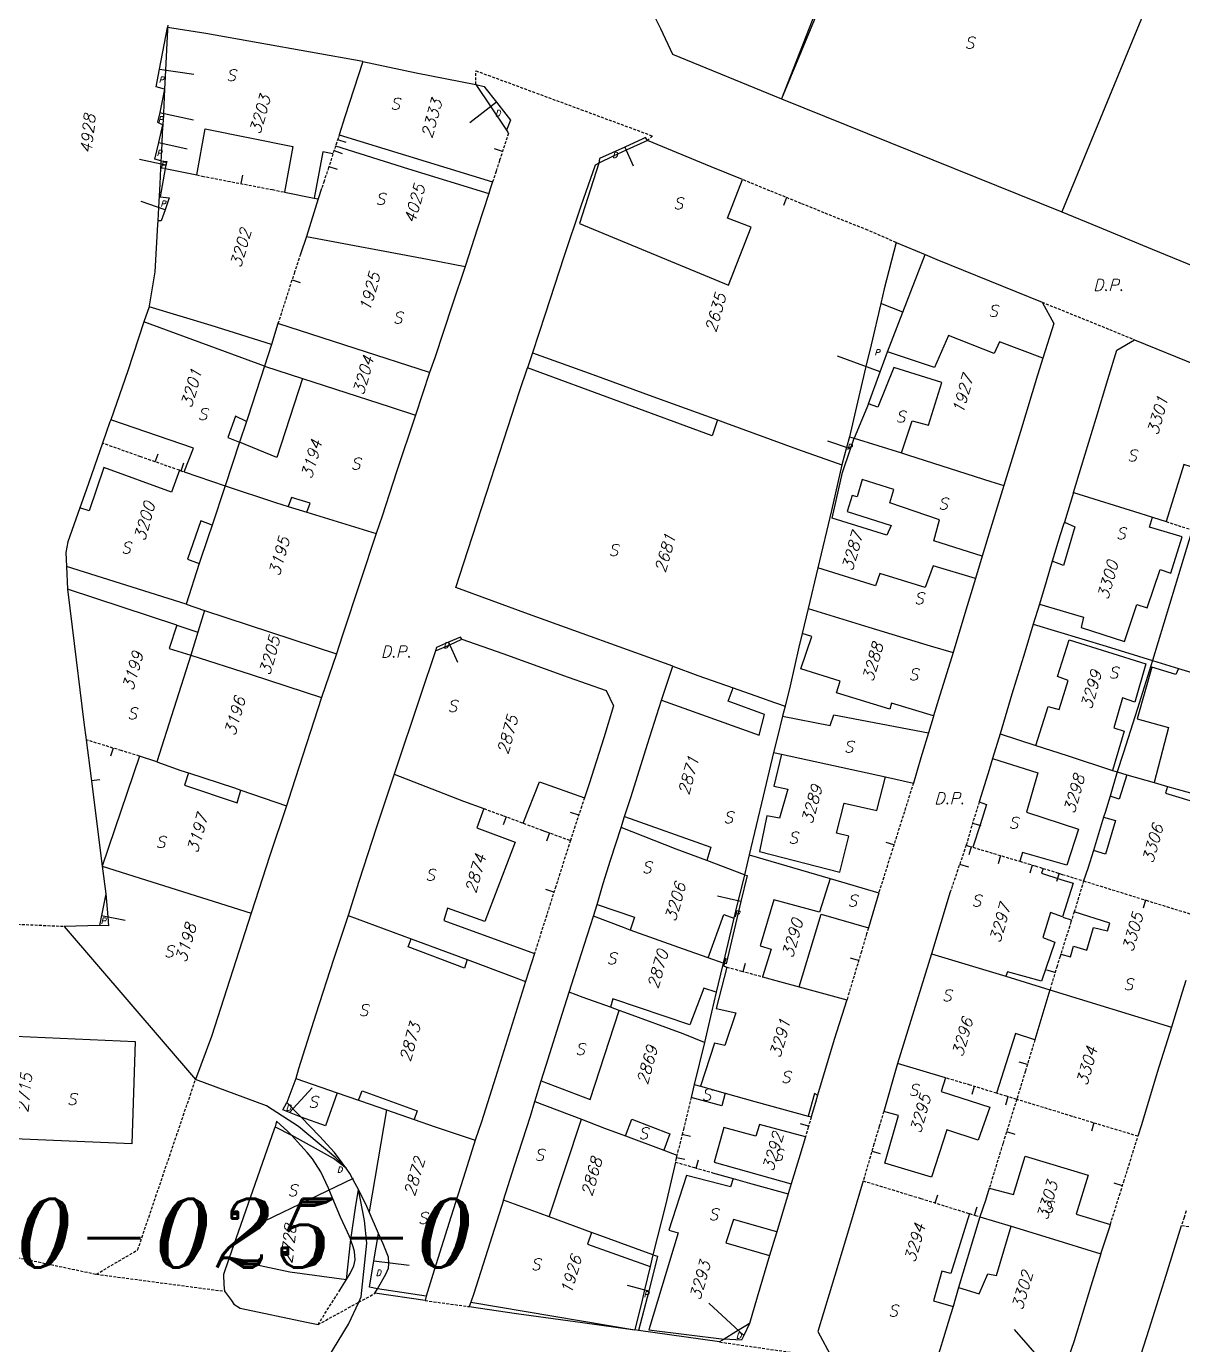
# Model space of a CAD drawing. Extents: x -334462 to -332769, y -29481 to -26664.
# Drawn here: x -333851.5 to -333750.6, y -28279.3 to -28164.2 of the extents above; entities that cross this region are included whole.
import ezdxf
from ezdxf.enums import TextEntityAlignment as Align

# ---------------------------------------------------------------- set-up
doc = ezdxf.new("R2010")
doc.units = 0
doc.header["$MEASUREMENT"] = 0
doc.linetypes.add('HIDDEN', pattern=[0.375, 0.25, -0.125])
for name, color, linetype in [('17', 7, 'CONTINUOUS'), ('18', 7, 'CONTINUOUS'), ('DP$DIVIDING$LINE', 7, 'CONTINUOUS'), ('ENC$$ST$$A$$TEXT', 7, 'CONTINUOUS'), ('ENCRO$$AREA$TEXT', 7, 'CONTINUOUS'), ('ENCROACHED$WALL', 7, 'CONTINUOUS'), ('MAP$SHEET$BOUND$', 7, 'CONTINUOUS'), ('PARCEL$BOUNDARY', 7, 'CONTINUOUS'), ('PARCEL$NUMBER', 7, 'CONTINUOUS'), ('SECTION$$A$', 7, 'CONTINUOUS'), ('STRUC$$FOOTPRINT', 7, 'CONTINUOUS')]:
    doc.layers.add(name, color=color, linetype=linetype)
doc.styles.add('ITALICT', font='ITALICT', dxfattribs={"height": 0.2})

msp = doc.modelspace()

# ---------------------------------------------------------------- linework, layer by layer
at = {"layer": '17', "color": 1, "linetype": 'Continuous'}
for p, q in [((-333809.63, -28233.19), (-333809.89, -28233.89)), ((-333805.84, -28234.6), (-333806.1, -28235.3))]:
    msp.add_line(p, q, dxfattribs=at)
at = {"layer": '18', "color": 1, "linetype": 'Continuous'}
for p, q in [((-333824.33, -28174.06), (-333823.62, -28174.29)), ((-333824.64, -28175.02), (-333823.93, -28175.26)), ((-333809.93, -28175.11), (-333810.65, -28174.88)), ((-333825.09, -28176.4), (-333824.38, -28176.63)), ((-333832.76, -28177.9), (-333832.62, -28177.17)), ((-333785.13, -28179.12), (-333785.41, -28179.82)), ((-333828.31, -28186.3), (-333827.6, -28186.53)), ((-333840.26, -28202.19), (-333840.01, -28201.49)), ((-333838, -28202.98), (-333837.76, -28202.27)), ((-333843.94, -28227.19), (-333844.16, -28227.9)), ((-333845.84, -28230.03), (-333845.09, -28229.93)), ((-333803.28, -28233.03), (-333803.99, -28232.8)), ((-333768.9, -28233.75), (-333768.18, -28233.96)), ((-333775.76, -28235.63), (-333776.45, -28235.43)), ((-333769.02, -28235.8), (-333769.23, -28236.52)), ((-333766.44, -28236.57), (-333766.66, -28237.29)), ((-333770.02, -28237.32), (-333769.26, -28237.56)), ((-333763.68, -28237.4), (-333763.9, -28238.11)), ((-333761.33, -28238.12), (-333761.55, -28238.84)), ((-333805.45, -28239.76), (-333806.16, -28239.53)), ((-333753.79, -28240.46), (-333754.01, -28241.17)), ((-333760.25, -28242.22), (-333760.97, -28241.99)), ((-333790.61, -28246.23), (-333790.41, -28245.51)), ((-333788.92, -28246.69), (-333788.72, -28245.97)), ((-333778.84, -28245.73), (-333779.56, -28245.52)), ((-333761.69, -28246.79), (-333762.41, -28246.57)), ((-333764.11, -28254.82), (-333764.83, -28254.6)), ((-333768.74, -28256.72), (-333768.96, -28257.44)), ((-333765.8, -28257.63), (-333766.02, -28258.35)), ((-333794.24, -28260.9), (-333793.51, -28261.08)), ((-333783.21, -28260.19), (-333783.93, -28259.98)), ((-333765.92, -28260.66), (-333765.2, -28260.89)), ((-333758.3, -28259.92), (-333758.52, -28260.64)), ((-333794.75, -28262.92), (-333794.02, -28263.08)), ((-333793.03, -28263.85), (-333792.83, -28263.13)), ((-333777.68, -28262.37), (-333776.96, -28262.58)), ((-333755.8, -28265.4), (-333756.52, -28265.17)), ((-333772.15, -28266.9), (-333771.93, -28266.18)), ((-333768.72, -28267.96), (-333768.5, -28267.25))]:
    msp.add_line(p, q, dxfattribs=at)
at = {"layer": 'DP$DIVIDING$LINE', "color": 30, "linetype": 'HIDDEN'}
for p, q in [((-333762.83, -28188.25), (-333754.74, -28191.53)), ((-333845.4, -28273.12), (-333834.2, -28274.61)), ((-333822.49, -28275.57), (-333821.07, -28274.79)), ((-333826.04, -28277.51), (-333822.49, -28275.57)), ((-333816.7, -28275.42), (-333812.84, -28275.95)), ((-333790.98, -28279.04), (-333781.15, -28280.46))]:
    msp.add_line(p, q, dxfattribs=at)
msp.add_lwpolyline([(-333812.28, -28169.25), (-333812.26, -28168.05), (-333796.84, -28173.74), (-333797.28, -28174.13)], dxfattribs=at)
at = {"layer": 'ENC$$ST$$A$$TEXT', "color": 1, "linetype": 'Continuous'}
for p, q in [((-333839.88, -28167.92), (-333836.89, -28168.34)), ((-333810.47, -28170.8), (-333812.78, -28172.61)), ((-333839.88, -28171.69), (-333836.93, -28172.32)), ((-333839.95, -28174.3), (-333837.47, -28174.88)), ((-333799.27, -28174.72), (-333798.52, -28176.36)), ((-333814.64, -28217.95), (-333813.88, -28219.69)), ((-333844.95, -28241.81), (-333842.89, -28242.21)), ((-333828.55, -28259.01), (-333826.57, -28256.85)), ((-333822.97, -28264.76), (-333830.71, -28268.48)), ((-333821.16, -28271.95), (-333818.1, -28272.33)), ((-333797.17, -28274.59), (-333799.01, -28274.12)), ((-333788.87, -28278.47), (-333791.92, -28275.64)), ((-333761.19, -28282.58), (-333765.24, -28277.95))]:
    msp.add_line(p, q, dxfattribs=at)
at = {"layer": 'ENCRO$$AREA$TEXT', "color": 5, "linetype": 'Continuous'}
for p, q in [((-333839.32, -28176.29), (-333841.63, -28175.81)), ((-333839.4, -28180.2), (-333841.5, -28179.46)), ((-333776.97, -28194.34), (-333780.7, -28192.97)), ((-333779.54, -28201.06), (-333781.54, -28200.38)), ((-333789.12, -28240.59), (-333791.16, -28240.11))]:
    msp.add_line(p, q, dxfattribs=at)
at = {"layer": 'ENCROACHED$WALL', "color": 5, "linetype": 'Continuous'}
msp.add_line((-333774.98, -28189.12), (-333776.9, -28188.36), dxfattribs=at)
for points in [[(-333777.99, -28197.14), (-333776.97, -28194.34), (-333776.33, -28192.6)], [(-333788.82, -28238.25), (-333788.58, -28238.31), (-333789.12, -28240.59), (-333790.4, -28246.02), (-333790.68, -28245.97)]]:
    msp.add_lwpolyline(points, dxfattribs=at)
at = {"layer": 'MAP$SHEET$BOUND$', "color": 6, "linetype": 'Continuous'}
for points in [[(-333823.6, -28263.85), (-333824.49, -28262.95), (-333827.76, -28260.22), (-333830.55, -28258.41), (-333836.74, -28256.13)], [(-333822.49, -28275.57), (-333822.27, -28275.09), (-333821.79, -28270.42), (-333821.98, -28268.42), (-333822.52, -28265.72)], [(-333828.8, -28282.06), (-333827.83, -28280.11), (-333825.59, -28281.11), (-333823.38, -28277.48), (-333822.49, -28275.57)]]:
    msp.add_lwpolyline(points, dxfattribs=at)
at = {"layer": 'PARCEL$BOUNDARY', "color": 7, "linetype": 'Continuous'}
for p, q in [((-333778.58, -28152.59), (-333785.58, -28170.49)), ((-333753.13, -28161.01), (-333761.1, -28180.38)), ((-333785.58, -28170.49), (-333761.1, -28180.38)), ((-333839.38, -28176.58), (-333839.79, -28176.54)), ((-333839.38, -28176.58), (-333836.64, -28177.15)), ((-333828.98, -28178.64), (-333826.39, -28179.16)), ((-333826.04, -28179.23), (-333827.04, -28182.52)), ((-333826.39, -28179.16), (-333826.04, -28179.23)), ((-333825.74, -28178.34), (-333826.04, -28179.23)), ((-333827.04, -28182.52), (-333827.57, -28184.06)), ((-333775.56, -28183.05), (-333773.03, -28184.1)), ((-333829.54, -28190.11), (-333830.11, -28191.94)), ((-333830.11, -28191.94), (-333830.72, -28193.85)), ((-333807.33, -28192.68), (-333807.76, -28193.98)), ((-333830.72, -28193.85), (-333827.41, -28194.92)), ((-333816.3, -28194.4), (-333817.53, -28198.11)), ((-333832.29, -28198.67), (-333832.89, -28200.48)), ((-333779.65, -28200), (-333779.23, -28200.14)), ((-333832.89, -28200.48), (-333834.16, -28204.29)), ((-333779.23, -28200.14), (-333775.11, -28201.41)), ((-333837.72, -28203.08), (-333834.16, -28204.29)), ((-333834.16, -28204.29), (-333835.3, -28207.71)), ((-333760.08, -28204.87), (-333760.88, -28207.46)), ((-333828.65, -28206.09), (-333827.02, -28206.6)), ((-333827.02, -28206.6), (-333820.98, -28208.46)), ((-333753.18, -28207.03), (-333751.99, -28207.41)), ((-333749.72, -28208.14), (-333753.19, -28219.53)), ((-333836.41, -28211.07), (-333837.57, -28214.62)), ((-333782.41, -28211.46), (-333783.26, -28215)), ((-333768.05, -28210.42), (-333768.64, -28212.38)), ((-333838.37, -28216.46), (-333847.91, -28213.3)), ((-333837.57, -28214.62), (-333835.95, -28215.17)), ((-333763.06, -28214.61), (-333763.6, -28216.37)), ((-333835.95, -28215.17), (-333836.53, -28217.08)), ((-333835.95, -28215.17), (-333824.44, -28218.95)), ((-333783.26, -28215), (-333783.77, -28217.18)), ((-333838.37, -28216.46), (-333836.53, -28217.08)), ((-333836.53, -28217.08), (-333837.15, -28219.07)), ((-333837.15, -28219.07), (-333840.13, -28228.38)), ((-333824.44, -28218.95), (-333825.74, -28222.76)), ((-333753.19, -28219.53), (-333750.91, -28220.23)), ((-333785.27, -28223.53), (-333785.49, -28224.4)), ((-333766.49, -28225.94), (-333767.14, -28228.09)), ((-333766.49, -28225.94), (-333763.38, -28226.95)), ((-333786.27, -28227.57), (-333785.58, -28227.71)), ((-333840.13, -28228.38), (-333841.64, -28227.89)), ((-333785.58, -28227.71), (-333776.49, -28229.71)), ((-333776.49, -28229.71), (-333774.06, -28230.24)), ((-333756.26, -28229.27), (-333756.89, -28231.39)), ((-333756.66, -28229.14), (-333756.26, -28229.27)), ((-333756.26, -28229.27), (-333755.42, -28229.51)), ((-333755.42, -28229.51), (-333753.05, -28230.19)), ((-333832.79, -28230.87), (-333828.81, -28232.24)), ((-333753.05, -28230.19), (-333751.87, -28230.53)), ((-333799.59, -28234.11), (-333799.28, -28233.16)), ((-333757.45, -28233.22), (-333758.34, -28236.12)), ((-333788.4, -28236.5), (-333788.82, -28238.25)), ((-333788.4, -28236.5), (-333781.32, -28238.58)), ((-333844.88, -28237.49), (-333831.88, -28241.61)), ((-333788.82, -28238.25), (-333792.1, -28237.01)), ((-333781.32, -28238.58), (-333777.08, -28239.82)), ((-333777.08, -28239.82), (-333777.98, -28242.89)), ((-333770.84, -28239.73), (-333772.47, -28245.16)), ((-333801.98, -28241.87), (-333801.68, -28240.83)), ((-333823.4, -28241.79), (-333817.91, -28243.84)), ((-333789.74, -28242.05), (-333790.68, -28245.97)), ((-333807.15, -28245.12), (-333807.92, -28247.57)), ((-333790.68, -28245.97), (-333791.98, -28245.51)), ((-333790.68, -28245.97), (-333790.74, -28246.19)), ((-333772.47, -28245.16), (-333775.44, -28254.72)), ((-333772.47, -28245.16), (-333765.99, -28247.11)), ((-333790.74, -28246.19), (-333791.28, -28248.51)), ((-333765.99, -28247.11), (-333762.14, -28248.29)), ((-333784.02, -28248.04), (-333779.87, -28249.18)), ((-333762.14, -28248.29), (-333751.52, -28251.55)), ((-333799.76, -28250.1), (-333800.52, -28249.82)), ((-333792.29, -28252.88), (-333793.2, -28256.55)), ((-333775.44, -28254.72), (-333776.65, -28258.91)), ((-333771.26, -28255.98), (-333775.44, -28254.72)), ((-333827.99, -28256.03), (-333828.77, -28258.13)), ((-333827.99, -28256.03), (-333824.36, -28257.29)), ((-333807.1, -28258.03), (-333806.55, -28256.23)), ((-333824.36, -28257.29), (-333822.5, -28257.93)), ((-333793.2, -28256.55), (-333793.47, -28257.68)), ((-333793.2, -28256.55), (-333792.65, -28256.71)), ((-333792.65, -28256.71), (-333790.49, -28257.31)), ((-333807.1, -28258.03), (-333803.04, -28259.59)), ((-333820.06, -28258.78), (-333817.66, -28259.62)), ((-333783.26, -28259.31), (-333782.98, -28259.39)), ((-333799.2, -28261.05), (-333795.84, -28262.3)), ((-333795.84, -28262.3), (-333794.71, -28262.73)), ((-333791.6, -28264.26), (-333789.8, -28264.77)), ((-333784.72, -28265.23), (-333784.99, -28266.1)), ((-333784.99, -28266.1), (-333785.99, -28269.42)), ((-333820.75, -28269.57), (-333821.59, -28267.67)), ((-333802.18, -28269.47), (-333805.85, -28268.12)), ((-333768.26, -28268.11), (-333765.53, -28268.94)), ((-333796.8, -28271.44), (-333797.04, -28272.46)), ((-333824.14, -28274.51), (-333823.55, -28273.57)), ((-333821.07, -28274.79), (-333820.84, -28274.4)), ((-333816.7, -28275.42), (-333821.07, -28274.79)), ((-333770.11, -28274.28), (-333770.6, -28275.93)), ((-333816.59, -28275.05), (-333816.7, -28275.42)), ((-333812.7, -28275.56), (-333812.84, -28275.95)), ((-333798.05, -28278.03), (-333798.38, -28277.98)), ((-333790.57, -28278.78), (-333790.98, -28279.04))]:
    msp.add_line(p, q, dxfattribs=at)
at = {"layer": 'PARCEL$BOUNDARY', "color": 2, "linetype": 'HIDDEN'}
for p, q in [((-333774.06, -28230.24), (-333777.08, -28239.82)), ((-333863.52, -28242.05), (-333848.21, -28242.75)), ((-333826.04, -28277.51), (-333824.14, -28274.51))]:
    msp.add_line(p, q, dxfattribs=at)
at = {"layer": 'PARCEL$BOUNDARY', "color": 7, "linetype": 'Continuous'}
for points in [[(-333792.58, -28147.87), (-333797.25, -28162.14), (-333796.15, -28164.35), (-333795.1, -28166.61), (-333785.58, -28170.49)], [(-333839.18, -28164.26), (-333839.19, -28164.44), (-333839.37, -28168), (-333839.45, -28169.67)], [(-333822.13, -28167.24), (-333835.84, -28164.79), (-333839.18, -28164.26)], [(-333822.13, -28167.24), (-333823.69, -28172.08), (-333824.19, -28173.64)], [(-333822.13, -28167.24), (-333817.49, -28168.22), (-333812.28, -28169.25)], [(-333839.45, -28169.67), (-333839.55, -28171.76), (-333839.55, -28171.79), (-333839.6, -28172.76)], [(-333812.28, -28169.25), (-333810.97, -28171.19), (-333809.58, -28173.25)], [(-333839.6, -28172.76), (-333839.64, -28173.47), (-333839.68, -28174.36), (-333839.74, -28175.57), (-333839.76, -28175.9)], [(-333824.51, -28174.61), (-333818.15, -28176.61), (-333811.13, -28178.77)], [(-333797.28, -28174.13), (-333799.15, -28174.99), (-333800.27, -28175.5), (-333801.52, -28176.12)], [(-333788.99, -28177.55), (-333791.73, -28176.44), (-333797.28, -28174.13)], [(-333801.52, -28176.12), (-333801.86, -28176.28), (-333803.09, -28179.88), (-333804.59, -28184.31), (-333806.21, -28189.3), (-333807.33, -28192.68)], [(-333810.8, -28177.75), (-333811, -28178.37), (-333811.13, -28178.77)], [(-333811.13, -28178.77), (-333812.11, -28181.78), (-333813.21, -28185.15)], [(-333761.1, -28180.38), (-333757.97, -28181.66), (-333753.21, -28183.63), (-333749.01, -28185.34), (-333745.85, -28186.65)], [(-333827.04, -28182.52), (-333816.48, -28184.51), (-333813.21, -28185.15)], [(-333775.56, -28183.05), (-333776.61, -28187.1), (-333776.9, -28188.36)], [(-333773.03, -28184.1), (-333772, -28184.53), (-333762.83, -28188.25)], [(-333813.21, -28185.15), (-333814.34, -28188.53), (-333815.86, -28193.12), (-333816.3, -28194.4)], [(-333776.9, -28188.36), (-333777.75, -28191.98), (-333778.2, -28193.88), (-333778.95, -28196.99), (-333779.65, -28200)], [(-333762.83, -28188.25), (-333761.8, -28190.12), (-333762.75, -28193.15)], [(-333830.11, -28191.94), (-333835.38, -28190.28), (-333840.8, -28188.65)], [(-333816.3, -28194.4), (-333822.8, -28192.29), (-333829.54, -28190.11)], [(-333760.08, -28204.87), (-333759.38, -28202.56), (-333758.09, -28198.39), (-333757.09, -28195.01), (-333756.3, -28192.45), (-333754.74, -28191.53)], [(-333754.74, -28191.53), (-333749.32, -28193.74), (-333745.81, -28195.15)], [(-333807.33, -28192.68), (-333802.06, -28194.58), (-333796.8, -28196.49), (-333791.17, -28198.53)], [(-333830.72, -28193.85), (-333832.17, -28198.31), (-333832.29, -28198.67)], [(-333795.07, -28220.03), (-333807.68, -28215.5), (-333814.02, -28213.17), (-333812.97, -28209.93), (-333811.33, -28204.94), (-333809.82, -28200.27), (-333808.44, -28196.06), (-333807.76, -28193.98)], [(-333762.75, -28193.15), (-333763.22, -28194.63), (-333764.71, -28199.54), (-333766.17, -28204.27)], [(-333827.41, -28194.92), (-333819.75, -28197.39), (-333817.53, -28198.11)], [(-333817.53, -28198.11), (-333819.19, -28203.06), (-333820.45, -28206.93), (-333820.98, -28208.46)], [(-333791.17, -28198.53), (-333790.46, -28198.78), (-333784.17, -28201.08), (-333780.3, -28202.46)], [(-333779.65, -28200), (-333779.9, -28200.94), (-333780.3, -28202.46)], [(-333775.11, -28201.41), (-333774.5, -28201.6), (-333767.31, -28203.91), (-333766.17, -28204.27)], [(-333780.3, -28202.46), (-333781.22, -28206.43), (-333782.41, -28211.46)], [(-333834.16, -28204.29), (-333829.77, -28205.74), (-333828.65, -28206.09)], [(-333766.17, -28204.27), (-333767.56, -28208.81), (-333768.05, -28210.42)], [(-333760.08, -28204.87), (-333754.28, -28206.68), (-333753.18, -28207.03)], [(-333835.3, -28207.71), (-333835.67, -28208.83), (-333836.41, -28211.07)], [(-333760.88, -28207.46), (-333760.95, -28207.67), (-333761.23, -28208.58), (-333761.93, -28210.87)], [(-333820.98, -28208.46), (-333822.34, -28212.59), (-333823.94, -28217.41), (-333824.44, -28218.95)], [(-333761.93, -28210.87), (-333762.47, -28212.67), (-333763.06, -28214.61)], [(-333768.64, -28212.38), (-333769.56, -28215.43), (-333770.6, -28218.84)], [(-333783.26, -28215), (-333777.95, -28216.64), (-333772.59, -28218.27), (-333770.6, -28218.84)], [(-333783.77, -28217.18), (-333784.05, -28218.37), (-333784.81, -28221.76), (-333785.27, -28223.53)], [(-333763.6, -28216.37), (-333764.34, -28218.8), (-333765.45, -28222.48), (-333766.49, -28225.94)], [(-333763.6, -28216.37), (-333757.23, -28218.29), (-333753.19, -28219.53)], [(-333815.79, -28218.7), (-333814.55, -28218.16), (-333813.48, -28217.69)], [(-333813.48, -28217.69), (-333809.9, -28218.93), (-333804.19, -28220.99), (-333800.88, -28222.16), (-333800.24, -28223.51), (-333801.08, -28226.3), (-333802.38, -28230.31), (-333802.78, -28231.53)], [(-333837.15, -28219.07), (-333831.88, -28220.76), (-333825.74, -28222.76)], [(-333815.79, -28218.7), (-333817.11, -28222.59), (-333819.4, -28229.46)], [(-333770.6, -28218.84), (-333771.86, -28222.95), (-333772.29, -28224.38)], [(-333753.19, -28219.53), (-333754.5, -28223.73), (-333755.74, -28227.65), (-333756.26, -28229.27)], [(-333796.04, -28222.99), (-333795.9, -28222.56), (-333795.07, -28220.03)], [(-333795.07, -28220.03), (-333792.87, -28220.85), (-333789.79, -28221.93)], [(-333750.91, -28220.23), (-333748.3, -28221.03), (-333742.55, -28222.82)], [(-333825.74, -28222.76), (-333828.36, -28230.87), (-333828.81, -28232.24)], [(-333799.28, -28233.16), (-333798.7, -28231.41), (-333797.28, -28226.84), (-333796.04, -28222.99)], [(-333789.79, -28221.93), (-333786.91, -28222.94), (-333786.76, -28222.99), (-333785.27, -28223.53)], [(-333785.49, -28224.4), (-333785.92, -28226.19), (-333786.27, -28227.57)], [(-333772.29, -28224.38), (-333772.34, -28224.52), (-333772.74, -28225.86)], [(-333772.74, -28225.86), (-333773.4, -28228.03), (-333774.06, -28230.24)], [(-333786.27, -28227.57), (-333787.18, -28231.39), (-333788.4, -28236.5)], [(-333763.38, -28226.95), (-333760.63, -28227.84), (-333756.66, -28229.14)], [(-333840.13, -28228.38), (-333838.01, -28229.13), (-333837.36, -28229.34)], [(-333767.14, -28228.09), (-333767.44, -28229.08), (-333768.29, -28231.79), (-333768.31, -28231.87)], [(-333837.36, -28229.34), (-333833.35, -28230.67), (-333832.79, -28230.87)], [(-333819.4, -28229.46), (-333820.93, -28234.08), (-333822.47, -28238.83), (-333823.4, -28241.79)], [(-333819.4, -28229.46), (-333813.33, -28231.81), (-333811.56, -28232.47)], [(-333751.87, -28230.53), (-333750.18, -28231.02), (-333745.55, -28232.33)], [(-333828.81, -28232.24), (-333830.24, -28236.56), (-333831.88, -28241.61)], [(-333756.89, -28231.39), (-333757.32, -28232.8), (-333757.45, -28233.22)], [(-333801.68, -28240.83), (-333801.14, -28239.02), (-333800.52, -28236.96), (-333799.59, -28234.11)], [(-333792.1, -28237.01), (-333794.77, -28236), (-333799.59, -28234.11)], [(-333758.34, -28236.12), (-333758.83, -28237.69), (-333759.2, -28238.78)], [(-333788.82, -28238.25), (-333789.59, -28241.42), (-333789.74, -28242.05)], [(-333844.58, -28239.91), (-333844.41, -28241.91), (-333844.34, -28242.72), (-333845.13, -28242.68)], [(-333831.88, -28241.61), (-333835.36, -28252.38), (-333836.74, -28256.13)], [(-333823.4, -28241.79), (-333824.68, -28245.64), (-333826.23, -28250.41), (-333827.76, -28255.18), (-333827.99, -28256.03)], [(-333804.13, -28248.51), (-333803.05, -28245.13), (-333801.98, -28241.87)], [(-333798.79, -28243.07), (-333799.38, -28242.85), (-333801.98, -28241.87)], [(-333791.98, -28245.51), (-333794.13, -28244.74), (-333798.79, -28243.07)], [(-333817.91, -28243.84), (-333816.26, -28244.46), (-333813.03, -28245.65)], [(-333813.03, -28245.65), (-333809.15, -28247.09), (-333807.92, -28247.57)], [(-333787.24, -28247.15), (-333785.76, -28247.56), (-333784.02, -28248.04)], [(-333807.92, -28247.57), (-333809.1, -28251.3), (-333810.56, -28255.95), (-333811.78, -28259.83), (-333812.33, -28261.41)], [(-333762.14, -28248.29), (-333763.01, -28251.19), (-333763.45, -28252.65)], [(-333750.28, -28247.49), (-333750.6, -28248.51), (-333751.52, -28251.55)], [(-333806.55, -28256.23), (-333806.13, -28254.87), (-333804.69, -28250.32), (-333804.13, -28248.51)], [(-333800.52, -28249.82), (-333802.89, -28248.95), (-333804.13, -28248.51)], [(-333791.28, -28248.51), (-333791.68, -28250.23), (-333792.29, -28252.88)], [(-333779.87, -28249.18), (-333780.97, -28252.64), (-333782.42, -28257.5)], [(-333792.29, -28252.88), (-333794.17, -28252.14), (-333799.27, -28250.27), (-333799.76, -28250.1)], [(-333751.52, -28251.55), (-333752.76, -28255.51), (-333754.13, -28260.09), (-333754.45, -28261.08)], [(-333790.49, -28257.31), (-333787.9, -28258.03), (-333783.26, -28259.31)], [(-333782.42, -28257.5), (-333782.6, -28258.13), (-333782.98, -28259.39)], [(-333827.53, -28259.4), (-333828.1, -28258.82), (-333828.37, -28258.54), (-333828.77, -28258.13)], [(-333822.5, -28257.93), (-333822.35, -28257.98), (-333820.06, -28258.78)], [(-333809.84, -28266.67), (-333808.88, -28263.63), (-333807.5, -28259.32), (-333807.1, -28258.03)], [(-333828.37, -28260.99), (-333828.69, -28260.65), (-333829.67, -28259.76), (-333829.8, -28260.25)], [(-333823.6, -28263.85), (-333823.93, -28263.4), (-333824.6, -28262.5), (-333825.92, -28261.06), (-333827.53, -28259.4)], [(-333817.66, -28259.62), (-333815.81, -28260.26), (-333812.33, -28261.41)], [(-333803.04, -28259.59), (-333801.04, -28260.36), (-333799.2, -28261.05)], [(-333829.8, -28260.25), (-333829.86, -28260.45), (-333833.82, -28271.78)], [(-333823.19, -28270.1), (-333823.46, -28269.46), (-333824.08, -28268.13), (-333824.89, -28266.19), (-333825.13, -28265.61), (-333825.8, -28264.19), (-333826.53, -28263.04), (-333827, -28262.49), (-333827.25, -28262.2), (-333827.85, -28261.56), (-333828.37, -28260.99)], [(-333812.33, -28261.41), (-333813.18, -28264.13), (-333814.44, -28268.13), (-333815.91, -28272.77), (-333816.59, -28275.05)], [(-333783.48, -28261.12), (-333784.05, -28263.06), (-333784.72, -28265.23)], [(-333794.84, -28263.34), (-333795.68, -28266.97), (-333796.8, -28271.44)], [(-333789.8, -28264.77), (-333788.17, -28265.23), (-333784.99, -28266.1)], [(-333778.44, -28264.97), (-333779.65, -28268.99), (-333780.92, -28273.23), (-333782.41, -28278.12), (-333781.15, -28280.46)], [(-333767.43, -28265.61), (-333767.76, -28266.68), (-333768.26, -28268.11)], [(-333821.59, -28267.67), (-333821.79, -28267.22), (-333822.52, -28265.72)], [(-333809.84, -28266.67), (-333811.04, -28270.42), (-333812.43, -28274.82), (-333812.7, -28275.56)], [(-333805.85, -28268.12), (-333806.64, -28267.83), (-333809.84, -28266.67)], [(-333768.26, -28268.11), (-333769.35, -28271.79), (-333770.11, -28274.28)], [(-333765.53, -28268.94), (-333762.19, -28269.96), (-333757.68, -28271.33)], [(-333757.68, -28271.33), (-333756.98, -28269.16), (-333756.86, -28268.77)], [(-333753.32, -28284.47), (-333754.84, -28282.2), (-333753.48, -28277.91), (-333752, -28273.2), (-333750.64, -28268.86)], [(-333823.55, -28273.57), (-333823.24, -28273.07), (-333822.91, -28272.38), (-333822.79, -28271.88), (-333822.86, -28271.15), (-333822.99, -28270.73), (-333823.14, -28270.23), (-333823.19, -28270.1)], [(-333820.84, -28274.4), (-333820.13, -28273.13), (-333819.89, -28272.59), (-333819.85, -28272.21), (-333819.86, -28272.17), (-333819.89, -28271.64), (-333820.35, -28270.46), (-333820.75, -28269.57)], [(-333796.8, -28271.44), (-333801.34, -28269.78), (-333802.18, -28269.47)], [(-333785.99, -28269.42), (-333786.15, -28269.97), (-333786.61, -28271.49)], [(-333757.68, -28271.33), (-333758.57, -28274.18), (-333760.01, -28278.95), (-333760.83, -28281.31)], [(-333833.82, -28271.78), (-333834.31, -28273.15), (-333834.27, -28274.04), (-333834.2, -28274.61)], [(-333797.04, -28272.46), (-333797.53, -28274.5), (-333797.73, -28275.38), (-333798.38, -28277.98)], [(-333786.61, -28271.49), (-333787.71, -28275.13), (-333788.37, -28277.42)], [(-333834.2, -28274.61), (-333833.61, -28275.43), (-333833.39, -28275.74), (-333832.83, -28276.1), (-333827.06, -28277.3), (-333826.04, -28277.51)], [(-333812.84, -28275.95), (-333808.72, -28276.54), (-333802.96, -28277.34), (-333798.38, -28277.98)], [(-333770.6, -28275.93), (-333770.83, -28276.66), (-333772.36, -28281.73)], [(-333790.98, -28279.04), (-333793.89, -28278.63), (-333798.05, -28278.03)], [(-333788.37, -28277.42), (-333788.69, -28277.62), (-333789.55, -28278.15), (-333790.57, -28278.78)]]:
    msp.add_lwpolyline(points, dxfattribs=at)
at = {"layer": 'PARCEL$BOUNDARY', "color": 2, "linetype": 'HIDDEN'}
for points in [[(-333809.58, -28173.25), (-333809.41, -28173.51), (-333810.19, -28175.87), (-333810.5, -28176.83), (-333810.8, -28177.75)], [(-333824.51, -28174.61), (-333824.63, -28174.99), (-333824.74, -28175.31)], [(-333824.19, -28173.64), (-333824.29, -28173.94), (-333824.51, -28174.61)], [(-333824.74, -28175.31), (-333825.12, -28176.49), (-333825.52, -28177.68), (-333825.74, -28178.34)], [(-333836.64, -28177.15), (-333836.15, -28177.25), (-333833.56, -28177.75), (-333830.03, -28178.43), (-333828.98, -28178.64)], [(-333775.56, -28183.05), (-333778.04, -28181.97), (-333781.84, -28180.46), (-333783.85, -28179.64), (-333786.59, -28178.53), (-333788.99, -28177.55)], [(-333827.57, -28184.06), (-333827.57, -28184.07), (-333828.09, -28185.62), (-333828.33, -28186.34), (-333829.54, -28190.11)], [(-333838.15, -28202.93), (-333838.86, -28202.69), (-333841.53, -28201.75), (-333844.86, -28200.57)], [(-333838.15, -28202.93), (-333838.08, -28202.95), (-333837.72, -28203.08)], [(-333751.99, -28207.41), (-333750.94, -28207.75), (-333749.72, -28208.14)], [(-333841.64, -28227.89), (-333843.23, -28227.4), (-333846.29, -28226.47)], [(-333802.78, -28231.53), (-333803.24, -28232.92), (-333804.01, -28235.26)], [(-333768.31, -28231.87), (-333768.86, -28233.62), (-333768.86, -28233.62), (-333769.45, -28235.67)], [(-333811.56, -28232.47), (-333809.86, -28233.1), (-333808.12, -28233.75)], [(-333808.12, -28233.75), (-333806.49, -28234.36), (-333806.27, -28234.44), (-333806.09, -28234.5), (-333804.01, -28235.26)], [(-333804.01, -28235.26), (-333805.29, -28239.28), (-333805.4, -28239.61), (-333806.99, -28244.63), (-333807.15, -28245.12)], [(-333769.45, -28235.67), (-333770.8, -28239.61), (-333770.84, -28239.73)], [(-333769.45, -28235.67), (-333769.21, -28235.74), (-333768.86, -28235.85)], [(-333768.86, -28235.85), (-333767.05, -28236.39), (-333764.78, -28237.07)], [(-333764.78, -28237.07), (-333764.02, -28237.29), (-333763.42, -28237.47), (-333762.73, -28237.69)], [(-333762.73, -28237.69), (-333761.06, -28238.21), (-333759.2, -28238.78)], [(-333759.2, -28238.78), (-333759.96, -28241.31), (-333760.02, -28241.48)], [(-333759.2, -28238.78), (-333753.88, -28240.43), (-333753.74, -28240.47), (-333748.59, -28242.06)], [(-333760.02, -28241.48), (-333760.3, -28242.36), (-333761.19, -28245.18)], [(-333777.98, -28242.89), (-333778.14, -28243.39), (-333778.6, -28244.94), (-333779.87, -28249.18)], [(-333761.19, -28245.18), (-333761.25, -28245.37), (-333761.52, -28246.23), (-333761.95, -28247.66), (-333762.14, -28248.29)], [(-333790.74, -28246.19), (-333790.58, -28246.24), (-333790.36, -28246.3)], [(-333790.36, -28246.3), (-333789.07, -28246.65), (-333787.24, -28247.15)], [(-333865.49, -28248.34), (-333866.61, -28268.63), (-333845.4, -28273.12)], [(-333763.45, -28252.65), (-333764.24, -28255.25), (-333764.28, -28255.38), (-333765.04, -28257.86)], [(-333845.4, -28273.12), (-333841.79, -28271), (-333836.74, -28256.13)], [(-333766.81, -28257.32), (-333769.1, -28256.61), (-333771.26, -28255.98)], [(-333765.04, -28257.86), (-333765.92, -28257.59), (-333766.81, -28257.32)], [(-333793.47, -28257.68), (-333794.11, -28260.35), (-333794.21, -28260.79), (-333794.71, -28262.73)], [(-333765.04, -28257.86), (-333766.24, -28261.7), (-333766.36, -28262.09), (-333767.43, -28265.61)], [(-333754.45, -28261.08), (-333758.37, -28259.9), (-333760.2, -28259.34), (-333765.04, -28257.86)], [(-333782.98, -28259.39), (-333783.24, -28260.28), (-333783.48, -28261.12)], [(-333776.65, -28258.91), (-333777.04, -28260.21), (-333777.5, -28261.75), (-333778.44, -28264.97)], [(-333756.86, -28268.77), (-333756.06, -28266.22), (-333755.69, -28265.05), (-333754.45, -28261.08)], [(-333794.71, -28262.73), (-333794.77, -28263), (-333794.84, -28263.34)], [(-333794.84, -28263.34), (-333793.17, -28263.81), (-333791.6, -28264.26)], [(-333778.44, -28264.97), (-333774.37, -28266.22), (-333773.41, -28266.51), (-333769.17, -28267.83)], [(-333769.17, -28267.83), (-333768.64, -28267.99), (-333768.26, -28268.11)], [(-333750.25, -28267.6), (-333750.42, -28268.16), (-333750.64, -28268.86)], [(-333750.64, -28268.86), (-333746.55, -28269.49), (-333745.06, -28269.71)]]:
    msp.add_lwpolyline(points, dxfattribs=at)
at = {"layer": 'SECTION$$A$', "color": 7, "linetype": 'Continuous'}
for p, q in [((-333839.17, -28164.08), (-333839.18, -28164.26)), ((-333840.8, -28188.65), (-333841.24, -28189.98)), ((-333848.01, -28211.32), (-333847.91, -28213.3)), ((-333844.88, -28237.49), (-333844.58, -28239.91)), ((-333845.13, -28242.68), (-333848.21, -28242.75)), ((-333848.21, -28242.75), (-333836.74, -28256.13))]:
    msp.add_line(p, q, dxfattribs=at)
for points in [[(-333839.79, -28176.54), (-333839.87, -28177.94), (-333839.98, -28180), (-333840.04, -28181.15)], [(-333839.76, -28175.9), (-333839.76, -28175.97), (-333839.77, -28176.19), (-333839.79, -28176.49), (-333839.79, -28176.54)], [(-333840.04, -28181.15), (-333840.06, -28181.47), (-333840.29, -28185.6), (-333840.78, -28188.58), (-333840.8, -28188.65)], [(-333841.24, -28189.98), (-333842.66, -28194.24), (-333844.15, -28198.53)], [(-333844.15, -28198.53), (-333844.21, -28198.7), (-333844.86, -28200.57)], [(-333844.86, -28200.57), (-333846.28, -28204.66), (-333846.84, -28206.22)], [(-333846.84, -28206.22), (-333847.9, -28209.19), (-333848.07, -28210.12), (-333848.01, -28211.32)], [(-333847.91, -28213.3), (-333847.51, -28216.63), (-333846.48, -28224.95), (-333846.29, -28226.47)], [(-333846.29, -28226.47), (-333845.86, -28229.84), (-333844.88, -28237.49)], [(-333822.52, -28265.72), (-333822.79, -28265.19), (-333823.26, -28264.32), (-333823.6, -28263.85)]]:
    msp.add_lwpolyline(points, dxfattribs=at)
at = {"layer": 'STRUC$$FOOTPRINT', "color": 1, "linetype": 'Continuous'}
for p, q in [((-333824.19, -28173.64), (-333810.8, -28177.75)), ((-333774.98, -28189.12), (-333773.03, -28184.1)), ((-333776.33, -28192.6), (-333774.98, -28189.12)), ((-333830.72, -28193.85), (-333841.24, -28189.98)), ((-333777.99, -28197.14), (-333779.23, -28200.14)), ((-333837.57, -28214.62), (-333848.01, -28211.32)), ((-333841.64, -28227.89), (-333844.88, -28237.49)), ((-333844.58, -28239.91), (-333845.13, -28242.68)), ((-333820.06, -28258.78), (-333821.59, -28267.67)), ((-333805.85, -28268.12), (-333803.04, -28259.59)), ((-333829.8, -28260.25), (-333828.37, -28260.99)), ((-333823.55, -28273.57), (-333823.19, -28270.1)), ((-333816.59, -28275.05), (-333820.84, -28274.4)), ((-333812.7, -28275.56), (-333798.38, -28277.98))]:
    msp.add_line(p, q, dxfattribs=at)
for points in [[(-333745.45, -28148.64), (-333750.61, -28147.55), (-333755.77, -28157.79), (-333758.95, -28159.01), (-333772.15, -28153.77), (-333772.3, -28150.35), (-333771.01, -28146.26), (-333771.01, -28141.25), (-333773.06, -28140.34), (-333785.58, -28170.49)], [(-333839.45, -28169.67), (-333840.18, -28169.46), (-333839.88, -28167.92), (-333839.18, -28164.26)], [(-333839.45, -28169.67), (-333839.87, -28171.69), (-333840.06, -28172.55), (-333839.6, -28172.76)], [(-333812.28, -28169.25), (-333811.55, -28169.41), (-333811.47, -28169.52), (-333810.47, -28170.8), (-333809.25, -28172.37), (-333809.58, -28173.25)], [(-333839.76, -28175.9), (-333840.28, -28175.77), (-333839.95, -28174.3), (-333839.6, -28172.76)], [(-333836.64, -28177.15), (-333835.9, -28173.13), (-333828.23, -28174.66), (-333828.98, -28178.64)], [(-333797.28, -28174.13), (-333797.44, -28173.88), (-333797.69, -28173.99), (-333799.27, -28174.72), (-333801.47, -28175.72), (-333801.52, -28176.12)], [(-333824.74, -28175.31), (-333825.63, -28175.13), (-333826.39, -28179.16)], [(-333839.38, -28176.58), (-333839.84, -28179.07), (-333839.03, -28179.14), (-333839.4, -28180.2), (-333839.74, -28181.15), (-333840.04, -28181.15)], [(-333839.76, -28175.9), (-333839.25, -28175.97), (-333839.32, -28176.29), (-333839.38, -28176.58)], [(-333801.52, -28176.12), (-333803.22, -28181.38), (-333790.21, -28186.77), (-333788.22, -28181.7), (-333790.29, -28180.93), (-333788.99, -28177.55)], [(-333762.75, -28193.15), (-333766.55, -28191.71), (-333767.02, -28192.74), (-333770.99, -28191.15), (-333772.22, -28193.96), (-333776.33, -28192.6)], [(-333791.17, -28198.53), (-333791.63, -28199.92), (-333807.76, -28193.98)], [(-333775.11, -28201.41), (-333774.17, -28198.62), (-333772.75, -28199), (-333771.59, -28195.27), (-333775.76, -28193.95), (-333777.16, -28197.42), (-333777.99, -28197.14)], [(-333827.41, -28194.92), (-333829.63, -28201.81), (-333832.89, -28200.48)], [(-333837.72, -28203.08), (-333836.91, -28201), (-333844.15, -28198.53)], [(-333832.29, -28198.67), (-333833.26, -28198.22), (-333833.93, -28200.07), (-333832.89, -28200.48)], [(-333768.05, -28210.42), (-333772.27, -28209.09), (-333771.77, -28207.26), (-333776.12, -28205.78), (-333775.76, -28204.6), (-333778.53, -28203.75), (-333778.98, -28205.26), (-333779.4, -28205.12), (-333779.85, -28206.53), (-333776.01, -28207.74), (-333776.39, -28208.61), (-333781.15, -28207.12), (-333780.24, -28203.13), (-333779.54, -28201.06), (-333779.23, -28200.14)], [(-333838.15, -28202.93), (-333838.85, -28204.85), (-333844.75, -28202.68), (-333846.03, -28206.46), (-333846.84, -28206.22)], [(-333748.24, -28203.13), (-333750.45, -28202.43), (-333751.99, -28207.41)], [(-333827.02, -28206.6), (-333826.72, -28205.81), (-333828.36, -28205.3), (-333828.65, -28206.09)], [(-333835.3, -28207.71), (-333836.27, -28207.35), (-333837.45, -28210.7), (-333836.41, -28211.07)], [(-333763.06, -28214.61), (-333759.2, -28215.76), (-333759.41, -28216.66), (-333755.63, -28217.89), (-333754.55, -28214.65), (-333753.66, -28214.95), (-333752.52, -28211.6), (-333751.59, -28211.92), (-333750.58, -28208.75), (-333753.43, -28207.89), (-333753.18, -28207.03)], [(-333760.88, -28207.46), (-333759.95, -28207.86), (-333760.94, -28211.25), (-333761.93, -28210.87)], [(-333768.64, -28212.38), (-333772.33, -28211.28), (-333773.02, -28213.18), (-333776.99, -28211.93), (-333777.36, -28213.01), (-333782.41, -28211.46)], [(-333838.37, -28216.46), (-333839.03, -28218.49), (-333837.15, -28219.07)], [(-333772.29, -28224.38), (-333775.98, -28223.26), (-333776.13, -28223.79), (-333780.77, -28222.37), (-333780.45, -28221.35), (-333783.88, -28220.26), (-333782.92, -28217.45), (-333783.77, -28217.18)], [(-333813.48, -28217.69), (-333813.6, -28217.51), (-333814.64, -28217.95), (-333815.69, -28218.39), (-333815.7, -28218.39), (-333815.79, -28218.7)], [(-333763.38, -28226.95), (-333762.29, -28223.57), (-333761.33, -28223.82), (-333760.55, -28221.28), (-333761.49, -28220.93), (-333760.45, -28217.74), (-333753.77, -28219.83), (-333754.72, -28223.18), (-333755.8, -28222.8), (-333756.56, -28225.42), (-333755.67, -28225.7), (-333756.66, -28229.14)], [(-333750.91, -28220.23), (-333751.13, -28220.77), (-333753.25, -28220.13), (-333754.52, -28224.64), (-333751.79, -28225.38), (-333753.05, -28230.19)], [(-333796.04, -28222.99), (-333787.54, -28226.07), (-333787.07, -28224.24), (-333790.23, -28223.09), (-333789.79, -28221.93)], [(-333785.49, -28224.4), (-333781.32, -28225.22), (-333781, -28224.28), (-333772.74, -28225.86)], [(-333785.58, -28227.71), (-333786.24, -28230.52), (-333785.03, -28230.76), (-333785.76, -28233.31), (-333786.85, -28233.09), (-333787.51, -28236.23), (-333780.47, -28238.03), (-333779.7, -28234.87), (-333780.77, -28234.62), (-333780.1, -28232.01), (-333777.24, -28232.65), (-333776.49, -28229.71)], [(-333767.14, -28228.09), (-333763.18, -28229.34), (-333764.17, -28232.78), (-333759.65, -28234.26), (-333760.65, -28237.42), (-333764.53, -28236.3), (-333764.78, -28237.07)], [(-333837.36, -28229.34), (-333837.7, -28230.41), (-333833.11, -28231.96), (-333832.79, -28230.87)], [(-333755.42, -28229.51), (-333756.09, -28231.66), (-333756.89, -28231.39)], [(-333808.12, -28233.75), (-333806.7, -28230.12), (-333802.78, -28231.53)], [(-333751.87, -28230.53), (-333752.05, -28231.12), (-333745.77, -28233.01)], [(-333768.31, -28231.87), (-333767.68, -28232.1), (-333768.21, -28233.81), (-333768.86, -28235.85)], [(-333811.56, -28232.47), (-333812.17, -28234.15), (-333808.83, -28235.41), (-333811.49, -28242.34), (-333814.73, -28241.17), (-333815.06, -28242.24), (-333807.15, -28245.12)], [(-333799.28, -28233.16), (-333791.76, -28235.85), (-333792.1, -28237.01)], [(-333757.45, -28233.22), (-333756.41, -28233.51), (-333757.3, -28236.46), (-333758.34, -28236.12)], [(-333762.73, -28237.69), (-333762.86, -28238.12), (-333761.19, -28238.65), (-333760.11, -28238.99), (-333761.04, -28241.91), (-333762.09, -28241.55), (-333762.76, -28243.72), (-333761.72, -28244.12), (-333762.86, -28247.55), (-333765.84, -28246.71), (-333765.99, -28247.11)], [(-333781.32, -28238.58), (-333782.25, -28241.51), (-333786.25, -28240.45), (-333787.45, -28244.46), (-333786.47, -28244.75), (-333787.24, -28247.15)], [(-333801.68, -28240.83), (-333798.41, -28241.95), (-333798.79, -28243.07)], [(-333791.98, -28245.51), (-333790.61, -28241.72), (-333789.74, -28242.05)], [(-333784.02, -28248.04), (-333782.12, -28241.7), (-333777.98, -28242.89)], [(-333761.19, -28245.18), (-333760.35, -28245.42), (-333760.08, -28244.47), (-333758.91, -28244.82), (-333758.32, -28242.84), (-333757.12, -28243.15), (-333756.9, -28242.46), (-333760.02, -28241.48)], [(-333813.03, -28245.65), (-333813.25, -28246.41), (-333818.16, -28244.54), (-333817.91, -28243.84)], [(-333790.36, -28246.3), (-333791.29, -28249.92), (-333789.57, -28250.31), (-333790.52, -28253.14), (-333791.43, -28252.95), (-333792.65, -28256.71)], [(-333791.28, -28248.51), (-333792.36, -28248.16), (-333793.58, -28251.36), (-333800.31, -28249.09), (-333800.52, -28249.82)], [(-333806.55, -28256.23), (-333802.28, -28257.86), (-333799.76, -28250.1)], [(-333859.2, -28254.85), (-333859.06, -28252.06), (-333842.02, -28252.79), (-333842.29, -28261.75), (-333859.42, -28261.02), (-333859.32, -28258.03), (-333861.34, -28257.98), (-333861.23, -28254.82)], [(-333763.45, -28252.65), (-333765.15, -28252.12), (-333766.81, -28257.32)], [(-333771.26, -28255.98), (-333771.63, -28257.17), (-333767.38, -28258.54), (-333768.4, -28261.42), (-333771.15, -28260.52), (-333772.49, -28264.64), (-333776.54, -28263.42), (-333775.36, -28259.27), (-333776.65, -28258.91)], [(-333824.36, -28257.29), (-333825.4, -28260.18), (-333827.53, -28259.4)], [(-333822.5, -28257.93), (-333822.18, -28257.12), (-333817.38, -28258.86), (-333817.66, -28259.62)], [(-333790.49, -28257.31), (-333790.8, -28258.42), (-333793.47, -28257.68)], [(-333782.42, -28257.5), (-333782.7, -28257.34), (-333783.26, -28259.31)], [(-333827.53, -28259.4), (-333828.55, -28259.01), (-333829.12, -28258.78), (-333828.77, -28258.13)], [(-333799.2, -28261.05), (-333798.63, -28259.59), (-333795.32, -28260.86), (-333795.84, -28262.3)], [(-333823.6, -28263.85), (-333824.7, -28263.01), (-333826.54, -28262), (-333828.37, -28260.99)], [(-333783.48, -28261.12), (-333787.5, -28260.04), (-333787.83, -28261.08), (-333790.6, -28260.31), (-333791.45, -28263.35), (-333784.72, -28265.23)], [(-333767.43, -28265.61), (-333765.32, -28266.15), (-333764.29, -28262.81), (-333758.79, -28264.48), (-333759.84, -28267.88), (-333756.86, -28268.77)], [(-333789.8, -28264.77), (-333790.02, -28265.48), (-333793.86, -28264.51), (-333795.42, -28269.29), (-333794.59, -28269.52), (-333797.17, -28277.97), (-333790.57, -28278.78)], [(-333823.19, -28270.1), (-333822.77, -28267.34), (-333822.52, -28265.72)], [(-333769.17, -28267.83), (-333770.78, -28273.05), (-333771.58, -28272.87), (-333772.3, -28275.44), (-333770.6, -28275.93)], [(-333785.99, -28269.42), (-333789.76, -28268.36), (-333790.43, -28270.37), (-333786.61, -28271.49)], [(-333770.11, -28274.28), (-333768.32, -28274.84), (-333767.57, -28273.08), (-333766.8, -28273.24), (-333765.53, -28268.94)], [(-333820.84, -28274.4), (-333821.54, -28274.25), (-333821.16, -28271.95), (-333820.75, -28269.57)], [(-333802.18, -28269.47), (-333802.51, -28270.49), (-333797.04, -28272.46)], [(-333833.82, -28271.78), (-333828.5, -28272.91), (-333823.55, -28273.57)], [(-333796.8, -28271.44), (-333796.39, -28271.55), (-333797.17, -28274.59), (-333798.05, -28278.03)], [(-333788.37, -28277.42), (-333788.87, -28278.47), (-333789.06, -28278.88), (-333790.57, -28278.78)]]:
    msp.add_lwpolyline(points, dxfattribs=at)

# ---------------------------------------------------------------- texts
at = {"layer": 'DP$DIVIDING$LINE', "color": 2, "linetype": 'Continuous', "style": 'ITALICT'}
for p in [(-333757.04, -28186.75), (-333819.24, -28218.77), (-333770.9, -28231.57)]:
    msp.add_text('D.P.', height=1, dxfattribs=at).set_placement(p, align=Align.MIDDLE)
at = {"layer": 'ENC$$ST$$A$$TEXT', "color": 1, "linetype": 'Continuous', "style": 'ITALICT'}
for s, p in [('P', (-333839.72, -28168.83)), ('P', (-333839.78, -28172.28)), ('D', (-333810.34, -28171.75)), ('P', (-333839.9, -28175.24)), ('D', (-333800.12, -28175.4)), ('D', (-333814.87, -28218.21)), ('P', (-333844.79, -28242.27)), ('D', (-333828.62, -28258.58)), ('D', (-333824.16, -28264)), ('D', (-333820.77, -28273)), ('P', (-333797.38, -28274.89)), ('D', (-333789.32, -28278.49))]:
    msp.add_text(s, height=0.5, dxfattribs=at).set_placement(p, align=Align.MIDDLE)
at = {"layer": 'ENCRO$$AREA$TEXT', "color": 5, "linetype": 'Continuous', "style": 'ITALICT'}
for p in [(-333839.57, -28176.29), (-333839.57, -28179.66), (-333777.22, -28192.63), (-333779.64, -28200.91), (-333789.46, -28241.66)]:
    msp.add_text('P', height=0.5, dxfattribs=at).set_placement(p, align=Align.MIDDLE)
at = {"layer": 'MAP$SHEET$BOUND$', "color": 6, "linetype": 'Continuous', "style": 'ITALICT'}
msp.add_text('232001-00-025-0', height=6, dxfattribs=at).set_placement((-333854.65, -28269.54), align=Align.MIDDLE)
at = {"layer": 'PARCEL$NUMBER', "color": 7, "linetype": 'Continuous', "style": 'ITALICT'}
for s, rotation, p in [('3203', 74.1686, (-333831.11, -28171.87)), ('2333', 74.1686, (-333816.12, -28172.23)), ('4928', 83.9793, (-333846.15, -28173.55)), ('4025', 74.1686, (-333817.62, -28179.67)), ('3202', 74.1686, (-333832.8, -28183.53)), ('1925', 74.1686, (-333821.54, -28187.36)), ('2635', 74.1686, (-333791.33, -28189.19)), ('3201', 74.1686, (-333837.11, -28195.77)), ('1927', 74.1686, (-333769.75, -28196.29)), ('3301', 74.1686, (-333752.74, -28198.15)), ('3194', 74.1686, (-333826.62, -28201.97)), ('3200', 74.1686, (-333841.2, -28207.39)), ('3195', 74.1686, (-333829.44, -28210.45)), ('2681', 74.1686, (-333795.74, -28210.17)), ('3287', 74.1686, (-333779.4, -28210.01)), ('3300', 74.1686, (-333757.09, -28212.52)), ('3288', 74.1686, (-333777.61, -28219.68)), ('3199', 74.1686, (-333842.22, -28220.45)), ('3299', 74.1686, (-333758.54, -28222.09)), ('3196', 74.1686, (-333833.31, -28224.4)), ('2875', 74.1686, (-333809.49, -28226.03)), ('2871', 74.1686, (-333793.7, -28229.58)), ('3298', 74.1686, (-333760.02, -28231.19)), ('3289', 74.1686, (-333782.93, -28232.1)), ('3197', 74.1686, (-333836.58, -28234.63)), ('3306', 74.1686, (-333753.16, -28235.52)), ('2874', 74.1686, (-333812.29, -28238.15)), ('3206', 74.1686, (-333794.85, -28240.62)), ('3297', 74.1686, (-333766.5, -28242.47)), ('3198', 74.1686, (-333837.59, -28244.19)), ('3305', 74.1686, (-333754.91, -28243.26)), ('2870', 74.1686, (-333796.38, -28246.5)), ('2873', 74.1686, (-333818.01, -28252.87)), ('3291', 74.1686, (-333785.71, -28252.52)), ('3296', 74.1686, (-333769.78, -28252.43)), ('2869', 74.1686, (-333797.31, -28254.86)), ('3304', 74.1686, (-333758.92, -28254.94)), ('2715', 83.9793, (-333851.68, -28257.3)), ('3295', 74.1686, (-333773.45, -28259.11)), ('2872', 74.1686, (-333817.63, -28264.61)), ('2868', 74.1686, (-333802.15, -28264.62)), ('3303', 74.1686, (-333762.37, -28266.68)), ('2728', 83.9793, (-333828.62, -28270.47)), ('3294', 74.1686, (-333773.94, -28270.38)), ('1926', 74.1686, (-333803.95, -28273.16)), ('3293', 74.1686, (-333792.69, -28273.66)), ('3302', 74.1686, (-333764.55, -28274.54))]:
    msp.add_text(s, height=1, rotation=rotation, dxfattribs=at).set_placement(p, align=Align.MIDDLE)
at = {"layer": 'PARCEL$NUMBER', "color": 1, "linetype": 'Continuous', "style": 'ITALICT'}
for s, p in [('3204', (-333822.09, -28194.65)), ('3205', (-333830.27, -28219.11)), ('3290', (-333784.62, -28243.79)), ('3292', (-333786.32, -28262.43))]:
    msp.add_text(s, height=1, rotation=74.1686, dxfattribs=at).set_placement(p, align=Align.MIDDLE)
at = {"layer": 'STRUC$$FOOTPRINT', "color": 1, "linetype": 'Continuous', "style": 'ITALICT'}
for p in [(-333769.16, -28165.6), (-333833.64, -28168.44), (-333819.31, -28170.93), (-333820.6, -28179.24), (-333794.59, -28179.62), (-333767.1, -28189.01), (-333819.09, -28189.61), (-333836.12, -28198.03), (-333775.18, -28198.24), (-333754.97, -28201.64), (-333822.76, -28202.35), (-333771.47, -28205.85), (-333755.94, -28208.44), (-333842.81, -28209.69), (-333800.25, -28209.9), (-333773.57, -28214.11), (-333774.05, -28220.75), (-333756.59, -28220.59), (-333814.31, -28223.51), (-333842.27, -28224.15), (-333779.71, -28227.07), (-333790.22, -28233.23), (-333765.32, -28233.71), (-333784.56, -28235.01), (-333839.79, -28235.38), (-333816.25, -28238.25), (-333797.34, -28237.6), (-333779.39, -28240.51), (-333768.56, -28240.51), (-333839.07, -28244.93), (-333800.41, -28245.54), (-333771.14, -28248.78), (-333755.3, -28247.8), (-333822.08, -28250.07), (-333803.16, -28253.47), (-333785.21, -28255.9), (-333847.54, -28257.83), (-333826.48, -28258.08), (-333792.13, -28257.45), (-333774.05, -28257.03), (-333797.64, -28260.82), (-333806.72, -28262.7), (-333785.86, -28262.7), (-333828.28, -28265.8), (-333762.25, -28267.24), (-333816.9, -28268.21), (-333791.52, -28267.89), (-333807.04, -28272.26), (-333775.83, -28276.31)]:
    msp.add_text('S', height=1, dxfattribs=at).set_placement(p, align=Align.MIDDLE)

doc.saveas('drawing.dxf')
